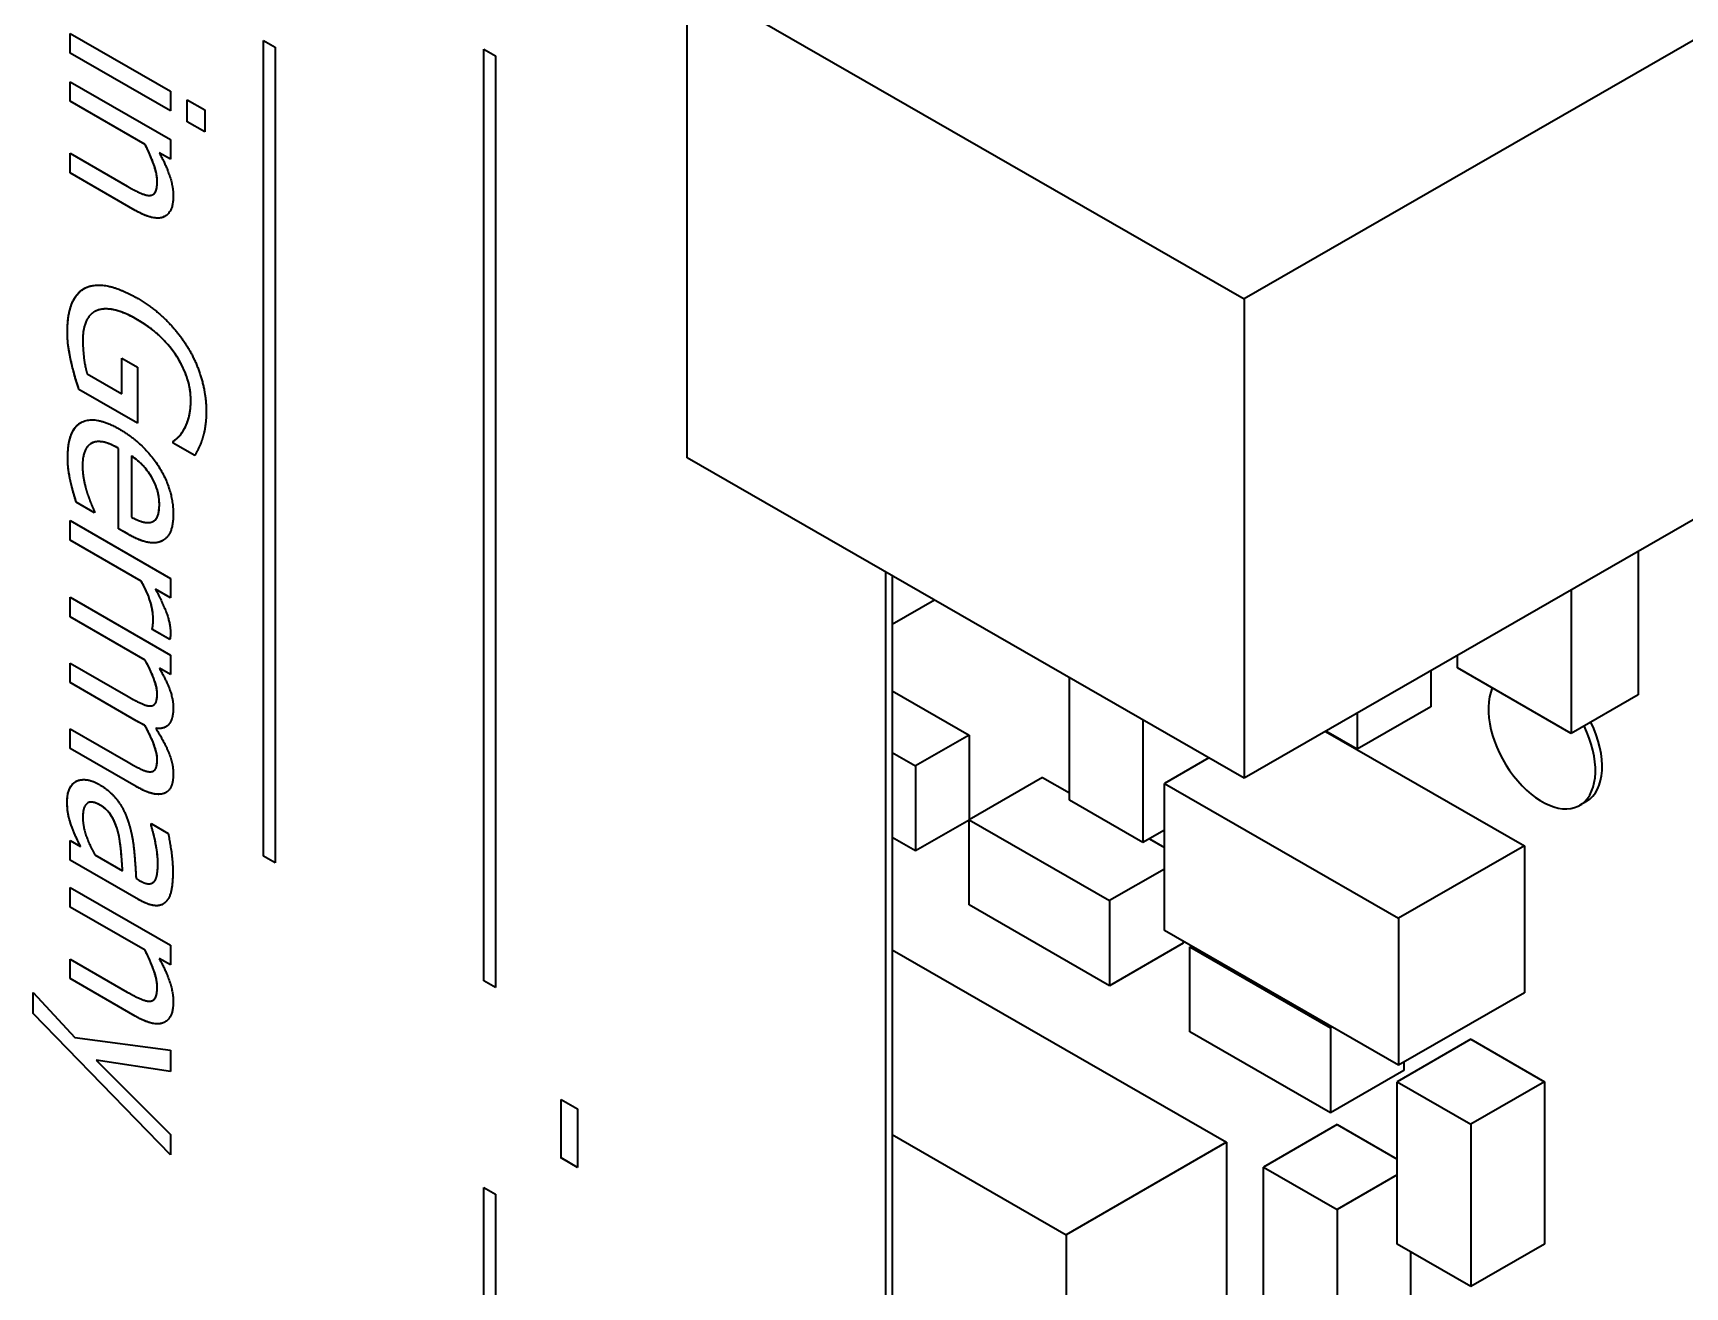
# Model space of a CAD drawing. Header units: millimetres. Extents: x 0 to 119, y 0 to 84.
# Drawn here: x 35.02 to 42, y 17.39 to 22.7 of the extents above; entities that cross this region are included whole.
import ezdxf

# ---------------------------------------------------------------- set-up
doc = ezdxf.new("R2010")
doc.units = ezdxf.units.MM
doc.header["$LTSCALE"] = 0.2
doc.layers.add('Sichtbar (ISO)', color=7, linetype='Continuous', lineweight=35)
doc.layers.add('Sichtbar schmal (ISO)', color=7, linetype='Continuous', lineweight=25)

msp = doc.modelspace()

# ---------------------------------------------------------------- linework, layer by layer
at = {"layer": 'Sichtbar (ISO)'}
for p, q in [((42.8499, 23.1365), (40.1346, 21.5728)), ((37.7814, 20.9005), (37.7814, 22.928)), ((37.7814, 22.928), (40.1346, 21.5728)), ((35.1719, 22.6128), (35.1719, 22.6955)), ((35.1719, 22.6955), (35.5964, 22.4511)), ((35.172, 22.6129), (35.172, 22.6955)), ((35.9896, 19.2163), (35.9896, 22.6656)), ((35.9896, 22.6656), (36.0387, 22.6374)), ((35.9897, 19.2163), (35.9897, 22.6656)), ((36.0387, 22.6374), (36.0387, 19.188)), ((36.921, 18.6889), (36.921, 22.6291)), ((36.921, 22.6291), (36.97, 22.6008)), ((36.9211, 18.689), (36.9211, 22.629)), ((35.172, 22.6129), (35.1719, 22.6128)), ((35.5964, 22.3684), (35.1719, 22.6128)), ((35.5964, 22.3684), (35.172, 22.6129)), ((36.97, 22.6008), (36.97, 18.6607)), ((35.1719, 22.4915), (35.5964, 22.247)), ((35.1719, 22.4088), (35.1719, 22.4915)), ((35.172, 22.4088), (35.172, 22.4914)), ((35.5964, 22.4511), (35.5964, 22.3684)), ((35.667, 22.3219), (35.667, 22.4157)), ((35.667, 22.4157), (35.7413, 22.3729)), ((35.6671, 22.3219), (35.6671, 22.4157)), ((35.4891, 22.2261), (35.1719, 22.4088)), ((35.172, 22.4088), (35.1719, 22.4088)), ((35.4892, 22.2261), (35.172, 22.4088)), ((35.7413, 22.3729), (35.7413, 22.2791)), ((35.7413, 22.2791), (35.667, 22.3219)), ((35.6671, 22.3219), (35.667, 22.3219)), ((35.7413, 22.2792), (35.6671, 22.3219)), ((35.4892, 22.2261), (35.4891, 22.2261)), ((35.5964, 22.247), (35.5964, 22.1643)), ((35.1719, 22.1061), (35.1719, 22.1888)), ((35.1719, 22.1888), (35.414, 22.0494)), ((35.172, 22.1062), (35.172, 22.1888)), ((35.5964, 22.1643), (35.5492, 22.1915)), ((35.5492, 22.1915), (35.5492, 22.1915)), ((35.5964, 22.1644), (35.5492, 22.1915)), ((35.172, 22.1062), (35.1719, 22.1061)), ((35.4474, 21.9475), (35.1719, 22.1061)), ((35.4475, 21.9475), (35.172, 22.1062)), ((35.5224, 22.0145), (35.5224, 22.0144)), ((35.2747, 21.5182), (35.2746, 21.5182)), ((35.2861, 21.5237), (35.2861, 21.5236)), ((40.1346, 21.5728), (40.1346, 19.5453)), ((35.3906, 21.1714), (35.3906, 21.323)), ((35.3906, 21.323), (35.4566, 21.285)), ((35.3906, 21.1714), (35.3906, 21.323)), ((35.2443, 21.2556), (35.3906, 21.1714)), ((35.4566, 21.285), (35.4566, 21.0475)), ((35.2096, 21.1899), (35.2095, 21.1898)), ((35.4566, 21.0475), (35.2095, 21.1898)), ((35.4566, 21.0476), (35.2096, 21.1899)), ((35.3906, 21.1714), (35.3906, 21.1714)), ((42.8499, 21.1089), (40.1346, 19.5453)), ((35.6561, 21.0255), (35.656, 21.0255)), ((35.2617, 20.9618), (35.2616, 20.9618)), ((35.6084, 20.9703), (35.6083, 20.9702)), ((35.6083, 20.9628), (35.6083, 20.9702)), ((35.6991, 20.9105), (35.6083, 20.9628)), ((35.6084, 20.9628), (35.6083, 20.9628)), ((35.6084, 20.9628), (35.6084, 20.9703)), ((35.6991, 20.9106), (35.6084, 20.9628)), ((35.3769, 20.9409), (35.3768, 20.9408)), ((35.3768, 20.6011), (35.3768, 20.9408)), ((35.3769, 20.6011), (35.3769, 20.9409)), ((35.4314, 20.9094), (35.4314, 20.6502)), ((35.4314, 20.9094), (35.4314, 20.9094)), ((40.1346, 19.5453), (37.7814, 20.9005)), ((35.5162, 20.8203), (35.5162, 20.8203)), ((35.1981, 20.7131), (35.198, 20.713)), ((35.276, 20.6682), (35.198, 20.713)), ((35.276, 20.6682), (35.1981, 20.7131)), ((35.276, 20.6729), (35.276, 20.6682)), ((35.1719, 20.5527), (35.1719, 20.6353)), ((35.1719, 20.6353), (35.5964, 20.3909)), ((35.172, 20.5527), (35.172, 20.6353)), ((35.4158, 20.5786), (35.3768, 20.6011)), ((35.3769, 20.6011), (35.3768, 20.6011)), ((35.4158, 20.5787), (35.3769, 20.6011)), ((35.5241, 20.6325), (35.5241, 20.6325)), ((35.4731, 20.3792), (35.1719, 20.5527)), ((35.172, 20.5527), (35.1719, 20.5527)), ((35.4731, 20.3793), (35.172, 20.5527)), ((41.8006, 20.5047), (41.8006, 19.8983)), ((35.5964, 20.3909), (35.5964, 20.3082)), ((38.6186, 20.4183), (38.6186, 11.7434)), ((38.6469, 20.402), (38.6469, 18.0384)), ((35.4731, 20.3793), (35.4731, 20.3792)), ((35.5332, 20.3447), (35.5331, 20.3446)), ((35.5964, 20.3082), (35.5331, 20.3446)), ((35.5964, 20.3083), (35.5332, 20.3447)), ((41.5177, 20.3418), (41.5177, 19.7354)), ((35.1719, 20.311), (35.5964, 20.0665)), ((35.1719, 20.2283), (35.1719, 20.311)), ((35.172, 20.2283), (35.172, 20.3109)), ((38.826, 20.2989), (38.6469, 20.1957)), ((35.4891, 20.0456), (35.1719, 20.2283)), ((35.172, 20.2283), (35.1719, 20.2283)), ((35.4892, 20.0456), (35.172, 20.2283)), ((35.5198, 20.1747), (35.5198, 20.179)), ((35.5199, 20.179), (35.5198, 20.179)), ((35.5199, 20.1748), (35.5198, 20.1747)), ((35.5941, 20.132), (35.5198, 20.1747)), ((35.5199, 20.1748), (35.5199, 20.179)), ((35.5941, 20.132), (35.5199, 20.1748)), ((35.4892, 20.0456), (35.4891, 20.0456)), ((35.5964, 20.0665), (35.5964, 19.9838)), ((41.0369, 20.0123), (41.0369, 20.0649)), ((35.1719, 19.95), (35.1719, 20.0327)), ((35.1719, 20.0327), (35.4176, 19.8912)), ((35.172, 19.9501), (35.172, 20.0327)), ((35.5964, 19.9838), (35.5496, 20.0108)), ((35.5497, 20.0108), (35.5496, 20.0108)), ((35.5964, 19.9839), (35.5497, 20.0108)), ((40.9238, 19.9997), (40.9238, 19.8473)), ((41.5177, 19.7354), (41.0369, 20.0123)), ((35.172, 19.9501), (35.1719, 19.95)), ((35.4515, 19.789), (35.1719, 19.95)), ((35.4516, 19.789), (35.172, 19.9501)), ((38.6469, 19.9158), (38.9722, 19.7284)), ((39.3964, 19.4528), (39.3964, 19.9704)), ((35.5247, 19.8547), (35.5247, 19.8547)), ((40.9238, 19.8473), (40.6126, 19.6681)), ((41.8006, 19.8983), (41.5177, 19.7354)), ((35.4878, 19.7698), (35.4878, 19.7697)), ((39.7075, 19.7913), (39.7075, 19.2736)), ((40.6126, 19.8206), (40.6126, 19.6681)), ((35.1719, 19.6718), (35.1719, 19.7545)), ((35.1719, 19.7545), (35.4176, 19.613)), ((35.172, 19.6718), (35.172, 19.7544)), ((35.535, 19.7569), (35.535, 19.7569)), ((38.9722, 19.7284), (38.7459, 19.5981)), ((38.9722, 19.7284), (38.9722, 19.3701)), ((40.479, 19.7436), (41.3197, 19.2595)), ((40.6126, 19.6681), (40.4802, 19.7443)), ((35.4515, 19.5107), (35.1719, 19.6718)), ((35.172, 19.6718), (35.1719, 19.6718)), ((35.4516, 19.5108), (35.172, 19.6718)), ((38.6469, 19.6551), (38.7459, 19.5981)), ((39.9854, 19.6313), (39.7981, 19.5234)), ((35.5247, 19.5764), (35.5247, 19.5764)), ((38.7459, 19.5981), (38.7459, 19.2384)), ((39.2833, 19.5493), (38.9722, 19.3701)), ((39.2833, 19.5493), (39.3964, 19.4841)), ((39.7981, 18.902), (39.7981, 19.5234)), ((39.7981, 19.5234), (40.788, 18.9533)), ((35.2467, 19.441), (35.2467, 19.441)), ((39.7075, 19.2736), (39.3964, 19.4528)), ((41.5819, 19.4474), (41.5536, 19.4311)), ((35.5143, 19.3537), (35.5872, 19.3118)), ((35.5143, 19.349), (35.5143, 19.3537)), ((35.5144, 19.349), (35.5143, 19.349)), ((35.5144, 19.349), (35.5144, 19.3537)), ((38.9722, 19.3687), (38.7459, 19.2384)), ((38.9722, 19.0104), (38.9722, 19.3701)), ((38.9722, 19.3701), (39.5661, 19.0281)), ((35.1719, 19.1995), (35.1719, 19.2822)), ((35.1719, 19.2822), (35.2168, 19.2563)), ((35.172, 19.1996), (35.172, 19.2822)), ((35.1807, 19.3371), (35.1806, 19.3371)), ((38.7459, 19.2384), (38.6469, 19.2954)), ((39.7981, 19.3258), (39.7075, 19.2736)), ((39.7347, 19.2893), (39.7981, 19.2528)), ((35.2169, 19.2564), (35.2168, 19.2563)), ((35.2764, 19.222), (35.3942, 19.1542)), ((36.0387, 19.188), (35.9896, 19.2163)), ((35.9897, 19.2163), (35.9896, 19.2163)), ((36.0387, 19.1881), (35.9897, 19.2163)), ((41.3197, 19.2595), (40.788, 18.9533)), ((41.3197, 19.2595), (41.3197, 18.6382)), ((35.172, 19.1996), (35.1719, 19.1995)), ((35.4621, 19.0324), (35.1719, 19.1995)), ((35.4621, 19.0325), (35.172, 19.1996)), ((35.3943, 19.1542), (35.3942, 19.1542)), ((39.7981, 19.1616), (39.5661, 19.0281)), ((35.1719, 19.0835), (35.5964, 18.839)), ((35.1719, 19.0008), (35.1719, 19.0835)), ((35.172, 19.0008), (35.172, 19.0834)), ((35.4511, 19.1214), (35.4648, 19.1135)), ((35.5211, 19.1031), (35.5211, 19.1031)), ((35.4891, 18.8181), (35.1719, 19.0008)), ((35.172, 19.0008), (35.1719, 19.0008)), ((35.4892, 18.8181), (35.172, 19.0008)), ((39.5661, 18.6683), (38.9722, 19.0104)), ((39.5661, 19.0281), (39.5661, 18.6683)), ((40.788, 18.9533), (40.788, 18.332)), ((40.788, 18.332), (39.7981, 18.902)), ((39.8773, 18.8564), (39.8773, 18.8475)), ((35.4892, 18.8181), (35.4891, 18.8181)), ((35.5964, 18.839), (35.5964, 18.7563)), ((38.6469, 18.8202), (40.0611, 18.0058)), ((39.8773, 18.8475), (39.5661, 18.6683)), ((39.9121, 18.8364), (39.9055, 18.8326)), ((39.9055, 18.4729), (39.9055, 18.8326)), ((39.9055, 18.8326), (40.4995, 18.4906)), ((35.1719, 18.6981), (35.1719, 18.7808)), ((35.1719, 18.7808), (35.414, 18.6414)), ((35.172, 18.6982), (35.172, 18.7808)), ((35.5964, 18.7563), (35.5492, 18.7835)), ((35.5492, 18.7835), (35.5492, 18.7835)), ((35.5964, 18.7564), (35.5492, 18.7835)), ((35.172, 18.6982), (35.1719, 18.6981)), ((35.4474, 18.5395), (35.1719, 18.6981)), ((35.4475, 18.5395), (35.172, 18.6982)), ((36.9211, 18.689), (36.921, 18.6889)), ((36.97, 18.6607), (36.921, 18.6889)), ((36.97, 18.6607), (36.9211, 18.689)), ((35.0156, 18.5507), (35.0156, 18.6392)), ((35.0156, 18.6392), (35.1925, 18.4493)), ((35.0156, 18.5507), (35.0156, 18.6392)), ((35.5224, 18.6065), (35.5224, 18.6064)), ((41.3197, 18.6382), (40.788, 18.332)), ((35.5964, 17.9523), (35.0156, 18.5507)), ((35.0156, 18.5507), (35.0156, 18.5507)), ((35.5964, 17.9524), (35.0156, 18.5507)), ((35.1925, 18.4493), (35.5964, 18.3949)), ((40.4995, 18.1308), (39.9055, 18.4729)), ((40.506, 18.4943), (40.4995, 18.4906)), ((40.4995, 18.4906), (40.4995, 18.1308)), ((41.0935, 18.4415), (40.7823, 18.2623)), ((41.0935, 18.4415), (41.4046, 18.2623)), ((35.5964, 18.3949), (35.5964, 18.3058)), ((35.5964, 18.3058), (35.2819, 18.3528)), ((35.2819, 18.3528), (35.5964, 18.0382)), ((35.282, 18.3528), (35.2819, 18.3528)), ((35.5964, 18.3059), (35.282, 18.3528)), ((40.8106, 18.31), (40.4995, 18.1308)), ((40.8106, 18.345), (40.8106, 18.31)), ((40.7823, 17.5755), (40.7823, 18.2623)), ((40.7823, 18.2623), (41.0935, 18.0831)), ((41.4046, 18.2623), (41.0935, 18.0831)), ((41.4046, 18.2623), (41.4046, 17.5755)), ((37.2478, 17.9394), (37.2478, 18.1869)), ((37.2478, 18.1869), (37.3166, 18.1473)), ((37.2479, 17.9395), (37.2479, 18.1869)), ((37.3166, 18.1473), (37.3166, 17.8998)), ((35.5964, 18.0382), (35.5964, 17.9523)), ((38.6469, 18.0384), (38.6469, 11.7597)), ((38.6469, 18.0384), (39.3823, 17.6149)), ((40.5278, 18.0805), (40.2167, 17.9013)), ((40.5278, 18.0805), (40.7823, 17.9339)), ((41.0935, 18.0831), (41.0935, 17.3964)), ((40.0611, 18.0058), (39.3823, 17.6149)), ((40.0611, 18.0058), (40.0611, 11.4655)), ((37.2479, 17.9395), (37.2478, 17.9394)), ((37.3166, 17.8998), (37.2478, 17.9394)), ((37.3166, 17.8999), (37.2479, 17.9395)), ((40.2167, 17.9013), (40.5278, 17.7221)), ((40.2167, 17.2146), (40.2167, 17.9013)), ((36.921, 16.819), (36.921, 17.8144)), ((36.921, 17.8144), (36.97, 17.7862)), ((36.9211, 16.8191), (36.9211, 17.8144)), ((40.7823, 17.8687), (40.5278, 17.7221)), ((36.97, 17.7862), (36.97, 16.7908)), ((40.5278, 17.7221), (40.5278, 17.1016)), ((39.3823, 17.6149), (39.3823, 11.0746)), ((41.0935, 17.3964), (40.7823, 17.5755)), ((40.8389, 17.543), (40.8389, 17.2807)), ((41.4046, 17.5755), (41.0935, 17.3964))]:
    msp.add_line(p, q, dxfattribs=at)
for centre, start_param, end_param in [((41.3939, 19.7085), 3.543948, 7.733512), ((41.4222, 19.7247), 0, 1.450327)]:
    msp.add_ellipse(centre, major_axis=(0.1597, -0.2773), ratio=0.578093, start_param=start_param, end_param=end_param, dxfattribs=at)
for points, degree in [([(35.5405, 22.0693), (35.5405, 22.1001), (35.5121, 22.1816), (35.4891, 22.2261)], 2), ([(35.5492, 22.1915), (35.5781, 22.1378), (35.6083, 22.0488), (35.6083, 22.0085)], 2), ([(35.5088, 22.0107), (35.5249, 22.0115), (35.5405, 22.0386), (35.5405, 22.0693)], 2), ([(35.414, 22.0494), (35.4433, 22.0325), (35.4937, 22.0099), (35.5088, 22.0107)], 2), ([(35.6083, 22.0085), (35.6083, 21.9364), (35.5258, 21.9023), (35.4474, 21.9475)], 2), ([(35.1609, 21.4351), (35.1609, 21.5045), (35.1976, 21.5984), (35.2347, 21.6184)], 2), ([(35.2347, 21.6184), (35.2723, 21.6381), (35.3832, 21.6182), (35.4552, 21.5767)], 2), ([(35.2861, 21.5236), (35.2567, 21.5124), (35.226, 21.4506), (35.226, 21.4008)], 2), ([(35.2861, 21.5237), (35.2821, 21.5221), (35.2783, 21.5203), (35.2747, 21.5182)], 3), ([(35.4575, 21.4848), (35.4007, 21.5175), (35.3154, 21.5359), (35.2861, 21.5236)], 2), ([(35.4552, 21.5767), (35.5235, 21.5374), (35.6317, 21.4306), (35.6702, 21.3671)], 2), ([(35.6826, 21.1442), (35.6826, 21.2386), (35.5597, 21.4259), (35.4575, 21.4848)], 2), ([(35.1774, 21.3048), (35.1692, 21.3418), (35.1609, 21.3985), (35.1609, 21.4351)], 2), ([(35.226, 21.4008), (35.226, 21.3642), (35.2352, 21.2858), (35.2443, 21.2556)], 2), ([(35.2095, 21.1898), (35.2031, 21.2099), (35.1834, 21.2775), (35.1774, 21.3048)], 2), ([(35.6702, 21.3671), (35.7073, 21.3059), (35.7477, 21.1661), (35.7477, 21.0967)], 2), ([(35.656, 21.0255), (35.6675, 21.0454), (35.6826, 21.105), (35.6826, 21.1442)], 2), ([(35.7477, 21.0967), (35.7477, 21.0633), (35.7394, 21.0076), (35.7321, 20.9843)], 2), ([(35.1623, 20.9011), (35.1623, 21.0188), (35.2764, 21.0824), (35.3819, 21.0217)], 2), ([(35.3819, 21.0217), (35.4855, 20.962), (35.6083, 20.7656), (35.6083, 20.6644)], 2), ([(35.6083, 20.9702), (35.6207, 20.9795), (35.6432, 21.001), (35.656, 21.0255)], 2), ([(35.3768, 20.9408), (35.303, 20.9833), (35.2246, 20.9426), (35.2246, 20.8663)], 2), ([(35.7321, 20.9843), (35.7266, 20.9652), (35.7064, 20.9227), (35.6991, 20.9105)], 2), ([(35.1742, 20.8015), (35.1682, 20.8288), (35.1623, 20.8714), (35.1623, 20.9011)], 2), ([(35.5162, 20.8203), (35.4992, 20.8486), (35.4584, 20.8912), (35.4314, 20.9094)], 2), ([(35.2246, 20.8663), (35.2246, 20.8392), (35.2352, 20.7807), (35.2434, 20.7548)], 2), ([(35.5496, 20.703), (35.5496, 20.7358), (35.5327, 20.7917), (35.5162, 20.8203)], 2), ([(35.198, 20.713), (35.193, 20.7303), (35.1783, 20.7822), (35.1742, 20.8015)], 2), ([(35.2434, 20.7548), (35.2526, 20.7272), (35.2686, 20.6872), (35.276, 20.6729)], 2), ([(35.5166, 20.6292), (35.5327, 20.6343), (35.5496, 20.6696), (35.5496, 20.703)], 2), ([(35.4314, 20.6502), (35.4603, 20.6347), (35.5024, 20.6242), (35.5166, 20.6292)], 2), ([(35.6083, 20.6644), (35.6083, 20.6188), (35.5854, 20.5615), (35.5611, 20.5496)], 2), ([(35.5611, 20.5496), (35.5368, 20.537), (35.4667, 20.5493), (35.4158, 20.5786)], 2), ([(35.5651, 20.5517), (35.5638, 20.5509), (35.5625, 20.5502), (35.5612, 20.5496)], 3), ([(35.5231, 20.2217), (35.5231, 20.255), (35.4978, 20.3353), (35.4731, 20.3792)], 2), ([(35.5331, 20.3446), (35.568, 20.2795), (35.5964, 20.1958), (35.5964, 20.164)], 2), ([(35.5198, 20.179), (35.5221, 20.1872), (35.5231, 20.2073), (35.5231, 20.2217)], 2), ([(35.5964, 20.164), (35.5964, 20.1513), (35.5955, 20.1391), (35.5941, 20.132)], 2), ([(35.5405, 19.9032), (35.5405, 19.9297), (35.5116, 20.0051), (35.4891, 20.0456)], 2), ([(35.5496, 20.0108), (35.5776, 19.9623), (35.6083, 19.881), (35.6083, 19.8429)], 2), ([(35.5107, 19.8514), (35.5258, 19.8512), (35.5405, 19.8751), (35.5405, 19.9032)], 2), ([(35.4176, 19.8912), (35.447, 19.8743), (35.4969, 19.8508), (35.5107, 19.8514)], 2), ([(35.6083, 19.8429), (35.6083, 19.7994), (35.5739, 19.7519), (35.535, 19.7569)], 2), ([(35.4878, 19.7697), (35.4813, 19.7729), (35.4635, 19.7821), (35.4515, 19.789)], 2), ([(35.5405, 19.6249), (35.5405, 19.6503), (35.5134, 19.7242), (35.4878, 19.7697)], 2), ([(35.535, 19.7569), (35.5712, 19.6984), (35.6083, 19.606), (35.6083, 19.5646)], 2), ([(35.5107, 19.5732), (35.5258, 19.5729), (35.5405, 19.5968), (35.5405, 19.6249)], 2), ([(35.4176, 19.613), (35.447, 19.5961), (35.4969, 19.5726), (35.5107, 19.5732)], 2), ([(35.6083, 19.5646), (35.6083, 19.5328), (35.5914, 19.4907), (35.5721, 19.4827)], 2), ([(35.16, 19.4486), (35.16, 19.4788), (35.1797, 19.5221), (35.1976, 19.5324)], 2), ([(35.1976, 19.5324), (35.215, 19.542), (35.2663, 19.5363), (35.2948, 19.5199)], 2), ([(35.2948, 19.5199), (35.3388, 19.4946), (35.4011, 19.4158), (35.419, 19.3588)], 2), ([(35.5721, 19.4827), (35.5529, 19.4741), (35.4951, 19.4857), (35.4515, 19.5107)], 2), ([(35.578, 19.4856), (35.5762, 19.4845), (35.5742, 19.4835), (35.5722, 19.4827)], 3), ([(35.1806, 19.3371), (35.1705, 19.3646), (35.16, 19.4115), (35.16, 19.4486)], 2), ([(35.2998, 19.4317), (35.2631, 19.4528), (35.226, 19.4265), (35.226, 19.3809)], 2), ([(35.3768, 19.3116), (35.3681, 19.3494), (35.3319, 19.4132), (35.2998, 19.4317)], 2), ([(35.226, 19.3809), (35.226, 19.3422), (35.2549, 19.262), (35.2764, 19.222)], 2), ([(35.419, 19.3588), (35.4355, 19.308), (35.4479, 19.1885), (35.4511, 19.1214)], 2), ([(35.5432, 19.1876), (35.5432, 19.2163), (35.5286, 19.3021), (35.5143, 19.349)], 2), ([(35.2168, 19.2563), (35.2104, 19.2701), (35.1875, 19.3172), (35.1806, 19.3371)], 2), ([(35.3942, 19.1542), (35.392, 19.1852), (35.3842, 19.2792), (35.3768, 19.3116)], 2), ([(35.5872, 19.3118), (35.5927, 19.2858), (35.6065, 19.1926), (35.6065, 19.1507)], 2), ([(35.529, 19.11), (35.5377, 19.1208), (35.5432, 19.1633), (35.5432, 19.1876)], 2), ([(35.6065, 19.1507), (35.6065, 19.0998), (35.5927, 19.0383), (35.5749, 19.021)], 2), ([(35.4648, 19.1135), (35.4896, 19.0993), (35.5203, 19.0991), (35.529, 19.11)], 2), ([(35.5211, 19.1031), (35.5241, 19.1048), (35.5268, 19.1071), (35.5291, 19.11)], 3), ([(35.5749, 19.021), (35.5574, 19.004), (35.502, 19.0095), (35.4621, 19.0324)], 2), ([(35.5405, 18.6613), (35.5405, 18.6921), (35.5121, 18.7736), (35.4891, 18.8181)], 2), ([(35.5492, 18.7835), (35.5781, 18.7298), (35.6083, 18.6408), (35.6083, 18.6005)], 2), ([(35.5088, 18.6027), (35.5249, 18.6035), (35.5405, 18.6306), (35.5405, 18.6613)], 2), ([(35.414, 18.6414), (35.4433, 18.6245), (35.4937, 18.6019), (35.5088, 18.6027)], 2), ([(35.6083, 18.6005), (35.6083, 18.5284), (35.5258, 18.4943), (35.4474, 18.5395)], 2)]:
    msp.add_open_spline(points, degree=degree, dxfattribs=at)
for points, knots in [([(35.5405, 22.0694), (35.5405, 22.0799), (35.5393, 22.0911), (35.5336, 22.1194), (35.5287, 22.134), (35.5163, 22.1696), (35.5036, 22.1982), (35.4892, 22.2261)], [-0.01652503, -0.01652503, -0.01652503, -0.01652503, -0.01460192, -0.01460192, -0.01179752, -0.01179752, 0, 0, 0, 0]), ([(35.5224, 22.0145), (35.5232, 22.0149), (35.5239, 22.0153), (35.528, 22.0183), (35.5319, 22.0222), (35.5391, 22.0396), (35.5405, 22.0541), (35.5405, 22.0694)], [-0.01296321, -0.01296321, -0.01296321, -0.01296321, -0.01196458, -0.01196458, -0.00701692, -0.00701692, 0, 0, 0, 0]), ([(35.5738, 21.9227), (35.5728, 21.9221), (35.5717, 21.9215), (35.561, 21.9163), (35.5472, 21.9128), (35.5018, 21.9197), (35.474, 21.9322), (35.4475, 21.9475)], [-0.02694565, -0.02694565, -0.02694565, -0.02694565, -0.02561612, -0.02561612, -0.01407073, -0.01407073, 0, 0, 0, 0]), ([(35.161, 21.4351), (35.161, 21.4602), (35.1628, 21.4842), (35.1706, 21.5272), (35.1764, 21.5467), (35.1964, 21.5883), (35.2131, 21.6068), (35.2347, 21.6184)], [-0.03805816, -0.03805816, -0.03805816, -0.03805816, -0.02659996, -0.02659996, -0.01593519, -0.01593519, -0.00001411, -0.00001411, -0.00001411, -0.00001411]), ([(35.4576, 21.4848), (35.4055, 21.5148), (35.3704, 21.5254), (35.3239, 21.5322), (35.3037, 21.531), (35.2861, 21.5237)], [-0.02628429, -0.02628429, -0.02628429, -0.02628429, -0.01229049, -0.01229049, 0, 0, 0, 0]), ([(35.6826, 21.1443), (35.6826, 21.1585), (35.6816, 21.1732), (35.677, 21.203), (35.6737, 21.2177), (35.6606, 21.2604), (35.6483, 21.2874), (35.6183, 21.3383), (35.597, 21.3692), (35.5319, 21.4363), (35.4945, 21.4636), (35.4576, 21.4848)], [-0.07629053, -0.07629053, -0.07629053, -0.07629053, -0.06569118, -0.06569118, -0.055664, -0.055664, -0.03708202, -0.03708202, -0.01956895, -0.01956895, 0, 0, 0, 0]), ([(35.1775, 21.3048), (35.1726, 21.3268), (35.1682, 21.3487), (35.1619, 21.392), (35.161, 21.4149), (35.161, 21.4351)], [-0.01844473, -0.01844473, -0.01844473, -0.01844473, -0.00929434, -0.00929434, 0, 0, 0, 0]), ([(35.2096, 21.1899), (35.203, 21.2105), (35.1948, 21.2386), (35.1874, 21.264), (35.1818, 21.2848), (35.1775, 21.3048)], [-0.01042818, -0.01042818, -0.01042818, -0.01042818, -0.00832802, -0.00832802, 0, 0, 0, 0]), ([(35.6561, 21.0255), (35.6661, 21.0429), (35.672, 21.0631), (35.6804, 21.0961), (35.6826, 21.1195), (35.6826, 21.1443)], [-0.01791609, -0.01791609, -0.01791609, -0.01791609, -0.01135144, -0.01135144, 0, 0, 0, 0]), ([(35.1623, 20.9012), (35.1623, 20.9228), (35.1638, 20.9438), (35.1704, 20.9804), (35.1753, 20.9963), (35.1932, 21.032), (35.2069, 21.0434), (35.2184, 21.05)], [-0.05054616, -0.05054616, -0.05054616, -0.05054616, -0.04482661, -0.04482661, -0.03968719, -0.03968719, -0.03149086, -0.03149086, -0.03149086, -0.03149086]), ([(35.6084, 20.9703), (35.6166, 20.9764), (35.6245, 20.9831), (35.6407, 20.9986), (35.6489, 21.012), (35.6561, 21.0255)], [-0.01665336, -0.01665336, -0.01665336, -0.01665336, -0.00891953, -0.00891953, 0, 0, 0, 0]), ([(35.3769, 20.9409), (35.363, 20.9489), (35.3489, 20.9558), (35.3232, 20.9653), (35.3113, 20.9684), (35.2826, 20.9707), (35.2704, 20.9668), (35.2617, 20.9618)], [-0.03496004, -0.03496004, -0.03496004, -0.03496004, -0.03024418, -0.03024418, -0.02608108, -0.02608108, -0.01965825, -0.01965825, -0.01965825, -0.01965825]), ([(35.1743, 20.8015), (35.1707, 20.8179), (35.1675, 20.8342), (35.163, 20.867), (35.1623, 20.8855), (35.1623, 20.9012)], [-0.01397438, -0.01397438, -0.01397438, -0.01397438, -0.00718373, -0.00718373, 0, 0, 0, 0]), ([(35.5162, 20.8203), (35.5053, 20.8386), (35.4929, 20.8553), (35.4682, 20.881), (35.4531, 20.8948), (35.4314, 20.9094)], [-0.02675908, -0.02675908, -0.02675908, -0.02675908, -0.01155371, -0.01155371, 0, 0, 0, 0]), ([(35.5497, 20.703), (35.5497, 20.7131), (35.5491, 20.7238), (35.5463, 20.7441), (35.5442, 20.7539), (35.538, 20.7744), (35.5314, 20.7941), (35.5162, 20.8203)], [-0.03392832, -0.03392832, -0.03392832, -0.03392832, -0.02187307, -0.02187307, -0.01133736, -0.01133736, 0, 0, 0, 0]), ([(35.1981, 20.7131), (35.1932, 20.7299), (35.1878, 20.7489), (35.1815, 20.771), (35.1774, 20.7869), (35.1743, 20.8015)], [-0.009150797, -0.009150797, -0.009150797, -0.009150797, -0.006111627, -0.006111627, 0, 0, 0, 0]), ([(35.5241, 20.6325), (35.5267, 20.634), (35.5291, 20.6358), (35.5366, 20.6429), (35.5399, 20.6489), (35.5478, 20.6666), (35.5497, 20.6848), (35.5497, 20.703)], [-0.01217106, -0.01217106, -0.01217106, -0.01217106, -0.01104071, -0.01104071, -0.00833089, -0.00833089, 0, 0, 0, 0]), ([(35.5611, 20.5496), (35.5529, 20.5453), (35.5439, 20.5428), (35.5213, 20.5404), (35.5092, 20.5419), (35.4749, 20.5479), (35.4442, 20.5623), (35.4158, 20.5787)], [-0.0222946, -0.0222946, -0.0222946, -0.0222946, -0.01918112, -0.01918112, -0.01504912, -0.01504912, 0, 0, 0, 0]), ([(35.5231, 20.2217), (35.5231, 20.2329), (35.522, 20.2446), (35.5176, 20.2708), (35.514, 20.284), (35.5015, 20.3237), (35.4885, 20.352), (35.4731, 20.3793)], [-0.0202862, -0.0202862, -0.0202862, -0.0202862, -0.01631848, -0.01631848, -0.01172961, -0.01172961, 0, 0, 0, 0]), ([(35.5199, 20.179), (35.5222, 20.1871), (35.5225, 20.1945), (35.523, 20.2051), (35.5231, 20.2137), (35.5231, 20.2217)], [-0.004960904, -0.004960904, -0.004960904, -0.004960904, -0.003640633, -0.003640633, 0, 0, 0, 0]), ([(35.5405, 19.9032), (35.5405, 19.9124), (35.5392, 19.9223), (35.5335, 19.9479), (35.5284, 19.9615), (35.5159, 19.994), (35.5033, 20.0202), (35.4892, 20.0456)], [-0.01498441, -0.01498441, -0.01498441, -0.01498441, -0.01336259, -0.01336259, -0.01091693, -0.01091693, 0, 0, 0, 0]), ([(35.5247, 19.8547), (35.5251, 19.8549), (35.5255, 19.8552), (35.5314, 19.859), (35.5341, 19.8642), (35.5393, 19.8771), (35.5405, 19.8897), (35.5405, 19.9032)], [-0.008892356, -0.008892356, -0.008892356, -0.008892356, -0.008717352, -0.008717352, -0.006167987, -0.006167987, 0, 0, 0, 0]), ([(35.4878, 19.7698), (35.4813, 19.773), (35.4746, 19.7765), (35.4657, 19.7811), (35.4584, 19.7851), (35.4516, 19.789)], [-0.004708354, -0.004708354, -0.004708354, -0.004708354, -0.003590609, -0.003590609, 0, 0, 0, 0]), ([(35.5405, 19.6249), (35.5405, 19.6339), (35.5393, 19.6434), (35.5343, 19.6663), (35.5302, 19.6786), (35.5169, 19.715), (35.5027, 19.7434), (35.4878, 19.7698)], [-0.01763297, -0.01763297, -0.01763297, -0.01763297, -0.01493532, -0.01493532, -0.0113442, -0.0113442, 0, 0, 0, 0]), ([(35.5772, 19.763), (35.5764, 19.7625), (35.5756, 19.7621), (35.5635, 19.756), (35.5496, 19.755), (35.535, 19.7569)], [-0.008822756, -0.008822756, -0.008822756, -0.008822756, -0.00829803, -0.00829803, 0, 0, 0, 0]), ([(35.5247, 19.5764), (35.5251, 19.5767), (35.5255, 19.5769), (35.5314, 19.5808), (35.5341, 19.586), (35.5393, 19.5988), (35.5405, 19.6115), (35.5405, 19.6249)], [-0.008892356, -0.008892356, -0.008892356, -0.008892356, -0.008717352, -0.008717352, -0.006167987, -0.006167987, 0, 0, 0, 0]), ([(35.16, 19.4486), (35.16, 19.4743), (35.1654, 19.4905), (35.1764, 19.5148), (35.1856, 19.5255), (35.1976, 19.5324)], [-0.01523281, -0.01523281, -0.01523281, -0.01523281, -0.00899167, -0.00899167, -0.00001412, -0.00001412, -0.00001412, -0.00001412]), ([(35.5721, 19.4827), (35.5655, 19.4797), (35.5582, 19.4782), (35.5406, 19.4772), (35.5309, 19.4786), (35.5025, 19.4842), (35.477, 19.4961), (35.4516, 19.5108)], [-0.02118978, -0.02118978, -0.02118978, -0.02118978, -0.01781119, -0.01781119, -0.0134881, -0.0134881, 0, 0, 0, 0]), ([(35.1807, 19.3371), (35.1709, 19.3637), (35.167, 19.3807), (35.1614, 19.4056), (35.16, 19.4269), (35.16, 19.4486)], [-0.01416237, -0.01416237, -0.01416237, -0.01416237, -0.00996067, -0.00996067, 0, 0, 0, 0]), ([(35.2999, 19.4317), (35.2932, 19.4356), (35.2864, 19.4389), (35.2739, 19.4433), (35.2682, 19.4445), (35.2568, 19.4449), (35.2514, 19.4437), (35.2467, 19.441)], [-0.03467111, -0.03467111, -0.03467111, -0.03467111, -0.02743647, -0.02743647, -0.02102859, -0.02102859, -0.01384825, -0.01384825, -0.01384825, -0.01384825]), ([(35.3769, 19.3116), (35.3736, 19.3257), (35.3692, 19.3399), (35.3573, 19.3687), (35.3515, 19.379), (35.3436, 19.3925), (35.3371, 19.4009), (35.3204, 19.4183), (35.3101, 19.4258), (35.2999, 19.4317)], [-0.01299646, -0.01299646, -0.01299646, -0.01299646, -0.01129221, -0.01129221, -0.00954325, -0.00954325, -0.00542531, -0.00542531, 0, 0, 0, 0]), ([(35.5433, 19.1877), (35.5433, 19.2113), (35.5395, 19.2382), (35.5309, 19.2887), (35.5236, 19.3187), (35.5144, 19.349)], [-0.02136764, -0.02136764, -0.02136764, -0.02136764, -0.01246924, -0.01246924, 0, 0, 0, 0]), ([(35.2169, 19.2564), (35.2111, 19.2689), (35.2051, 19.2813), (35.1921, 19.3079), (35.1857, 19.3227), (35.1807, 19.3371)], [-0.01114771, -0.01114771, -0.01114771, -0.01114771, -0.00594167, -0.00594167, 0, 0, 0, 0]), ([(35.3943, 19.1542), (35.3925, 19.1789), (35.3901, 19.2077), (35.3864, 19.2532), (35.3841, 19.2799), (35.3769, 19.3116)], [-0.02873879, -0.02873879, -0.02873879, -0.02873879, -0.01320822, -0.01320822, 0, 0, 0, 0]), ([(35.5291, 19.11), (35.5321, 19.1138), (35.5345, 19.1183), (35.5391, 19.1313), (35.5401, 19.1391), (35.5424, 19.1566), (35.5433, 19.1719), (35.5433, 19.1877)], [-0.009693054, -0.009693054, -0.009693054, -0.009693054, -0.00872388, -0.00872388, -0.007238429, -0.007238429, 0, 0, 0, 0]), ([(35.5647, 19.0133), (35.5616, 19.0115), (35.5584, 19.0101), (35.5475, 19.0066), (35.5393, 19.0058), (35.5088, 19.0088), (35.4848, 19.0194), (35.4621, 19.0325)], [-0.02000297, -0.02000297, -0.02000297, -0.02000297, -0.01746961, -0.01746961, -0.01202918, -0.01202918, 0, 0, 0, 0]), ([(35.5405, 18.6614), (35.5405, 18.6719), (35.5393, 18.6831), (35.5336, 18.7114), (35.5287, 18.7261), (35.5163, 18.7616), (35.5036, 18.7902), (35.4892, 18.8181)], [-0.01652503, -0.01652503, -0.01652503, -0.01652503, -0.01460192, -0.01460192, -0.01179752, -0.01179752, 0, 0, 0, 0]), ([(35.5224, 18.6065), (35.5232, 18.6069), (35.5239, 18.6074), (35.528, 18.6103), (35.5319, 18.6142), (35.5391, 18.6316), (35.5405, 18.6461), (35.5405, 18.6614)], [-0.01296321, -0.01296321, -0.01296321, -0.01296321, -0.01196458, -0.01196458, -0.00701692, -0.00701692, 0, 0, 0, 0]), ([(35.5738, 18.5147), (35.5728, 18.5141), (35.5717, 18.5135), (35.561, 18.5083), (35.5472, 18.5048), (35.5018, 18.5117), (35.474, 18.5242), (35.4475, 18.5395)], [-0.02694565, -0.02694565, -0.02694565, -0.02694565, -0.02561612, -0.02561612, -0.01407073, -0.01407073, 0, 0, 0, 0])]:
    msp.add_open_spline(points, degree=3, knots=knots, dxfattribs=at)
at = {"layer": 'Sichtbar schmal (ISO)'}
for p, q in [((35.5405, 22.0694), (35.5405, 22.0693)), ((35.4475, 21.9475), (35.4474, 21.9475)), ((35.4576, 21.4848), (35.4575, 21.4848)), ((35.161, 21.4351), (35.1609, 21.4351)), ((35.1775, 21.3048), (35.1774, 21.3048)), ((35.6826, 21.1443), (35.6826, 21.1442)), ((35.1623, 20.9012), (35.1623, 20.9011)), ((35.1743, 20.8015), (35.1742, 20.8015)), ((35.5497, 20.703), (35.5496, 20.703)), ((35.4158, 20.5787), (35.4158, 20.5786)), ((35.5612, 20.5496), (35.5611, 20.5496)), ((35.5231, 20.2217), (35.5231, 20.2217)), ((35.5405, 19.9032), (35.5405, 19.9032)), ((35.4516, 19.789), (35.4515, 19.789)), ((35.5405, 19.6249), (35.5405, 19.6249)), ((35.4516, 19.5108), (35.4515, 19.5107)), ((35.5722, 19.4827), (35.5721, 19.4827)), ((35.16, 19.4486), (35.16, 19.4486)), ((35.2999, 19.4317), (35.2998, 19.4317)), ((35.3769, 19.3116), (35.3768, 19.3116)), ((35.5433, 19.1877), (35.5432, 19.1876)), ((35.5291, 19.11), (35.529, 19.11)), ((35.4621, 19.0325), (35.4621, 19.0324)), ((35.5405, 18.6614), (35.5405, 18.6613)), ((35.4475, 18.5395), (35.4474, 18.5395))]:
    msp.add_line(p, q, dxfattribs=at)

doc.saveas('drawing.dxf')
